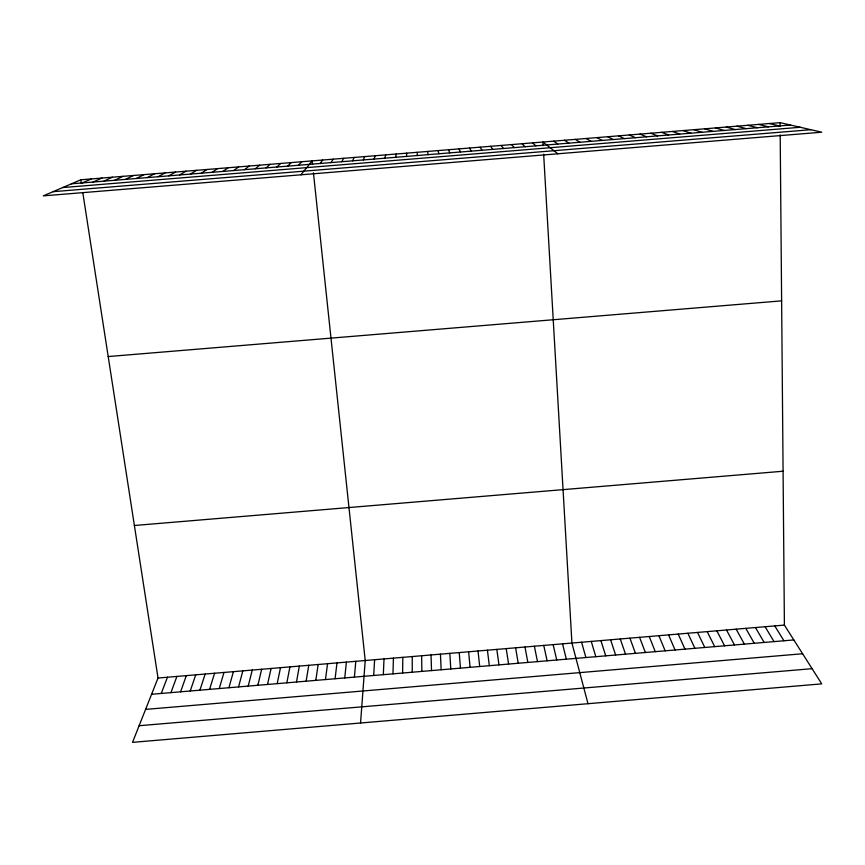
<?xml version="1.0" encoding="UTF-8"?>
<svg xmlns="http://www.w3.org/2000/svg" width="865" height="865" viewBox="0 0 865 865"><rect width="100%" height="100%" fill="white"/><g stroke="black" fill="none" stroke-linecap="round" stroke-linejoin="round"><path stroke-width="1.3" d="M402.603 673.035L402.831 657.335M392.97 673.846L393.424 658.135M383.325 674.668L384.017 658.925M406.507 156.424L406.647 153.17M373.68 675.479L374.621 659.725M360.554 722.999L365.214 660.514L313.444 172.881M354.391 677.111L355.807 661.314M344.746 677.933L346.389 662.114M335.09 678.744L336.982 662.904M395.716 157.311L396.159 154.024M325.445 679.566L327.575 663.704M315.79 680.377L318.169 664.493M306.145 681.198L308.751 665.293M296.49 682.009L299.333 666.082M286.834 682.831L289.926 666.883M277.178 683.642L280.509 667.672M267.523 684.464L271.091 668.472M384.925 158.187L385.66 154.878M257.867 685.275L261.673 669.272M248.212 686.096L252.256 670.061M238.556 686.918L242.838 670.862M228.901 687.729L233.42 671.662M219.234 688.551L224.003 672.451M209.579 689.362L214.574 673.251M374.134 159.074L375.172 155.732M199.912 690.184L205.156 674.051M190.246 690.994L195.728 674.841M180.59 691.816L186.299 675.641M170.924 692.638L176.882 676.441M161.258 693.449L167.453 677.23M82.845 192.949L158.025 678.03L132.529 742.354L821.739 683.869L784.404 625.092L780.198 134.853M363.343 159.96L364.673 156.597M352.542 160.836L354.174 157.452M341.751 161.723L343.675 158.317M330.949 162.598L333.176 159.171M320.147 163.485L322.677 160.025M300.901 174.806L312.179 160.89L312.557 164.491M298.555 165.247L301.669 161.744M287.742 166.134L291.17 162.598M276.941 167.021L280.66 163.463M266.139 167.897L270.15 164.318M255.326 168.783L259.641 165.183M244.525 169.67L249.131 166.037M233.712 170.556L238.621 166.891M222.9 171.432L228.111 167.756M212.087 172.319L217.602 168.61M201.275 173.205L207.081 169.475M190.462 174.092L196.571 170.329M179.639 174.968L186.051 171.194M168.826 175.855L175.53 172.049M158.003 176.741L165.01 172.913M147.191 177.628L154.489 173.768M136.367 178.504L143.968 174.633M125.544 179.39L133.448 175.487M114.721 180.277L122.927 176.352M103.897 181.163L112.396 177.206M93.063 182.05L101.865 178.071M82.24 182.937L91.344 178.936M80.813 179.79L43.25 195.879L821.75 132.204L780.089 122.646L80.813 179.79L81.364 183.38M151.58 694.271L793.832 639.938M145.59 709.397L802.612 653.756M139.124 725.724L812.084 668.677M134.389 525.498L783.085 471.23M158.025 678.03L784.404 625.092M71.406 183.812L790.524 125.036M62.604 187.586L800.287 127.274M53.046 191.684L810.894 129.707M108.201 356.553L781.625 300.858M769.32 123.533L779.452 125.944M758.562 124.409L768.38 126.852M747.793 125.284L757.308 127.75M737.023 126.171L746.236 128.658M726.243 127.047L735.153 129.566M715.474 127.933L724.081 130.474M704.705 128.809L712.998 131.372M693.925 129.685L701.926 132.28M683.155 130.572L690.843 133.188M672.375 131.448L679.76 134.097M661.595 132.334L668.677 134.994M650.815 133.21L657.595 135.902M640.035 134.097L646.501 136.811M629.255 134.972L635.418 137.719M618.464 135.859L624.325 138.627M607.684 136.735L613.242 139.535M596.893 137.621L602.148 140.433M586.113 138.497L591.054 141.341M575.322 139.384L579.961 142.249M564.531 140.26L568.867 143.157M553.741 141.146L557.763 144.066M557.817 153.786L542.939 142.022L543.155 145.634M532.472 142.887L535.889 145.85M521.984 143.741L525.12 146.736M511.507 144.596L514.34 147.612M501.03 145.45L503.56 148.499M490.552 146.304L492.791 149.375M480.064 147.169L482.01 150.261M774.759 625.903L783.939 640.77M765.103 626.725L774.045 641.614M755.459 627.536L764.152 642.446M745.803 628.358L754.258 643.279M736.158 629.169L744.365 644.122M726.503 629.98L734.471 644.955M469.576 148.023L471.23 151.137M716.847 630.801L724.578 645.798M707.192 631.612L714.674 646.631M697.536 632.434L704.78 647.474M687.88 633.245L694.876 648.307M678.225 634.067L684.972 649.15M668.569 634.878L675.068 649.983M459.099 148.877L460.44 152.024M658.903 635.699L665.163 650.826M649.247 636.51L655.259 651.659M639.581 637.332L645.355 652.502M629.925 638.143L635.451 653.335M620.259 638.965L625.536 654.178M448.611 149.731L449.659 152.9M610.593 639.776L615.631 655.01M600.926 640.597L605.716 655.854M591.26 641.419L595.812 656.686M581.594 642.23L585.897 657.53M587.995 703.699L571.927 643.052L543.653 154.208M562.531 643.841L566.359 659.184M438.123 150.597L438.869 153.786M553.146 644.63L556.736 659.995M543.761 645.431L547.113 660.806M534.375 646.22L537.479 661.628M524.979 647.02L527.855 662.439M515.594 647.809L518.232 663.25M506.198 648.599L508.598 664.071M427.634 151.451L428.089 154.662M496.813 649.399L498.964 664.882M487.417 650.188L489.331 665.693M478.021 650.988L479.707 666.515M468.625 651.778L470.073 667.326M459.229 652.578L460.44 668.137M449.832 653.367L450.795 668.959M417.146 152.305L417.298 155.549M440.436 654.156L441.161 669.77M431.029 654.956L431.527 670.591M421.633 655.746L421.882 671.402M780.089 122.646L780.122 126.268M412.227 656.546L412.248 672.213"/></g></svg>
